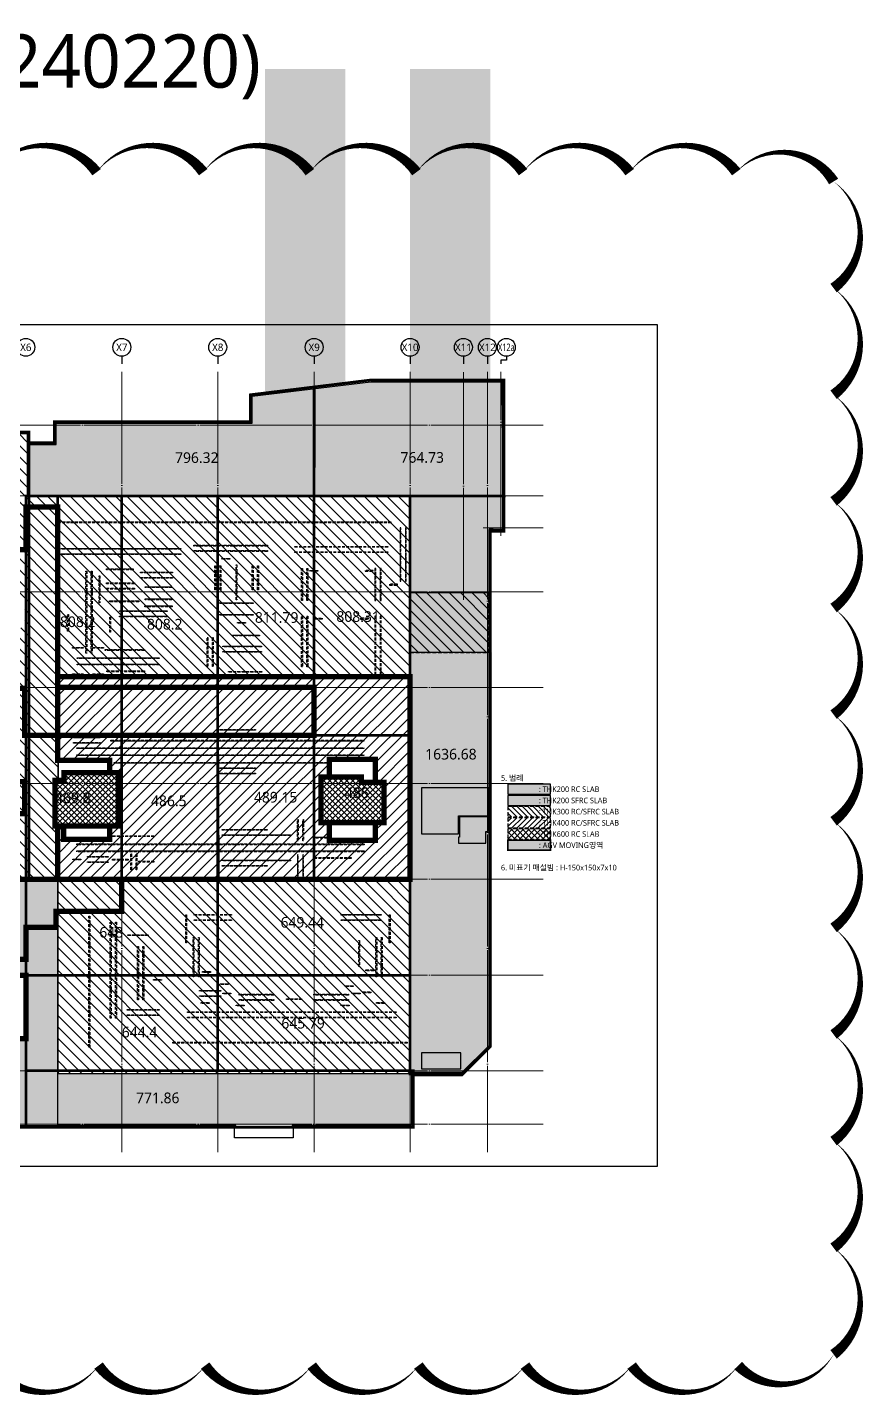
# Model space of a CAD drawing. Header units: millimetres. Extents: x -17369 to 294000, y -718917 to 220315.
# Drawn here: x 135642 to 292882, y -718917 to -461914 of the extents above; entities that cross this region are included whole.
import ezdxf
from ezdxf.enums import TextEntityAlignment as Align

# ---------------------------------------------------------------- set-up
doc = ezdxf.new("R2010")
doc.units = ezdxf.units.MM
doc.header["$LTSCALE"] = 350
for name, pattern in [('CEN', [62, 60, -1, 0, -1]), ('H1', [1, 0.5, -0.5]), ('H12', [3, 2, -1]), ('X-200-S-COL$0$CEN', [62, 60, -1, 0, -1]), ('X-200-S-COL$0$HID', [2.3, 1.5, -0.8])]:
    doc.linetypes.add(name, pattern=pattern)
for name, color, linetype in [('0-THK200 RC SLAB영역', 51, 'H12'), ('0-THK200 SFRC SLAB영역', 211, 'H12'), ('0-THK300 RC SFRC SLAB영역', 2, 'H12'), ('0-THK400 RC SLAB영역', 4, 'H12'), ('0-THK600 RC SLAB영역', 7, 'H12'), ('0-하중영역-AGV', 1, 'H1'), ('0..구간별 면적', 224, 'H12'), ('0_RC-SLAB', 7, 'Continuous'), ('0_SFRC-SLAB', 3, 'Continuous'), ('@@끊어치기', 255, 'H12'), ('Bubble', 3, 'Continuous'), ('X-200-S-COL$0$Cen', 1, 'X-200-S-COL$0$CEN'), ('X-200-S-COL$0$H-매설빔(150x150)', 2, 'Continuous'), ('X-200-S-COL$0$H-매설빔(200x200)', 250, 'Continuous')]:
    doc.layers.add(name, color=color, linetype=linetype)
doc.styles.add('맑은고딕', font='malgun.ttf')
pattern_1 = [(45, (-6e-10, -707246.25), (-538.8154, 538.8154), []), (135, (-6e-10, -707246.25), (-538.8154, -538.8154), [])]
pattern_2 = [(135, (-5e-10, -323453.8), (-1060.66, -1060.66), [])]

# ---------------------------------------------------------------- blocks, each defined once
blk = doc.blocks.new('X-200-S-COL$0$ZONE#5_BEAM')
at = {"layer": 'X-200-S-COL$0$H-매설빔(150x150)', "color": 0, "linetype": 'ByBlock', "lineweight": -2}
for p, q in [((-2090, -17040), (-2090, 960)), ((-1090, -17040), (-1090, 960)), ((12090, -2935), (12090, 2355)), ((20595, 2355), (13595, 2355)), ((20595, 1355), (13595, 1355)), ((48630, 2355), (41130, 2355)), ((48630, 1355), (41130, 1355)), ((50245, 2355), (50245, -2935)), ((1120, -1480), (4975, -1480)), ((13445, -9270), (13445, -1905)), ((14445, -9270), (14445, -1905)), ((17940, -7375), (17940, -2485)), ((44530, -7375), (44530, -2485)), ((47740, -1910), (47740, -9275)), ((48740, -1910), (48740, -9275)), ((3040, -3580), (3040, -13580)), ((4040, -3580), (4040, -13580)), ((5955, -9845), (7455, -9845)), ((16635, -8380), (15135, -8380)), ((47224, -8080), (45724, -8080)), ((18580, -11910), (14580, -11910)), ((19945, -10660), (18445, -10660)), ((20485, -12410), (18985, -12410)), ((28500, -12640), (22000, -12640)), ((42515, -12640), (36015, -12640)), ((43420, -11025), (41920, -11025)), ((44745, -12410), (43245, -12410)), ((46695, -12205), (45195, -12205)), ((18580, -12910), (14580, -12910)), ((16410, -14200), (14910, -14200)), ((22965, -14675), (21465, -14675)), ((28500, -13640), (22000, -13640)), ((33725, -13465), (30875, -13465)), ((42515, -13640), (36015, -13640)), ((42665, -14675), (41165, -14675)), ((49275, -14200), (47775, -14200)), ((1010, -15500), (7010, -15500)), ((1010, -16500), (7010, -16500)), ((51475, -15915), (12300, -15915)), ((51475, -16915), (12300, -16915))]:
    blk.add_line(p, q, dxfattribs=at)
for points in [[(-2165, 960), (-2015, 960), (-2015, -17040), (-2165, -17040)], [(-1165, 960), (-1015, 960), (-1015, -17040), (-1165, -17040)], [(12015, 2355), (12165, 2355), (12165, -2935), (12015, -2935)], [(13595, 2280), (13595, 2430), (20595, 2430), (20595, 2280)], [(13595, 1280), (13595, 1430), (20595, 1430), (20595, 1280)], [(41130, 2280), (41130, 2430), (48630, 2430), (48630, 2280)], [(41130, 1280), (41130, 1430), (48630, 1430), (48630, 1280)], [(50320, -2935), (50170, -2935), (50170, 2355), (50320, 2355)], [(4975, -1405), (4975, -1555), (1120, -1555), (1120, -1405)], [(13370, -1905), (13520, -1905), (13520, -9270), (13370, -9270)], [(14370, -1905), (14520, -1905), (14520, -9270), (14370, -9270)], [(17865, -2485), (18015, -2485), (18015, -7375), (17865, -7375)], [(44455, -2485), (44605, -2485), (44605, -7375), (44455, -7375)], [(47815, -9275), (47665, -9275), (47665, -1910), (47815, -1910)], [(48815, -9275), (48665, -9275), (48665, -1910), (48815, -1910)], [(3115, -13580), (2965, -13580), (2965, -3580), (3115, -3580)], [(4115, -13580), (3965, -13580), (3965, -3580), (4115, -3580)], [(7455, -9770), (7455, -9920), (5955, -9920), (5955, -9770)], [(15135, -8455), (15135, -8305), (16635, -8305), (16635, -8455)], [(45790, -8155), (45790, -8005), (47290, -8005), (47290, -8155)], [(14580, -11985), (14580, -11835), (18580, -11835), (18580, -11985)], [(14580, -12985), (14580, -12835), (18580, -12835), (18580, -12985)], [(18445, -10735), (18445, -10585), (19945, -10585), (19945, -10735)], [(18985, -12485), (18985, -12335), (20485, -12335), (20485, -12485)], [(22000, -12715), (22000, -12565), (28500, -12565), (28500, -12715)], [(36015, -12715), (36015, -12565), (42515, -12565), (42515, -12715)], [(41920, -11100), (41920, -10950), (43420, -10950), (43420, -11100)], [(43245, -12485), (43245, -12335), (44745, -12335), (44745, -12485)], [(45195, -12280), (45195, -12130), (46695, -12130), (46695, -12280)], [(14910, -14275), (14910, -14125), (16410, -14125), (16410, -14275)], [(21465, -14750), (21465, -14600), (22965, -14600), (22965, -14750)], [(22000, -13715), (22000, -13565), (28500, -13565), (28500, -13715)], [(30875, -13540), (30875, -13390), (33725, -13390), (33725, -13540)], [(36015, -13715), (36015, -13565), (42515, -13565), (42515, -13715)], [(41165, -14750), (41165, -14600), (42665, -14600), (42665, -14750)], [(47775, -14275), (47775, -14125), (49275, -14125), (49275, -14275)], [(7010, -15425), (7010, -15575), (1010, -15575), (1010, -15425)], [(7010, -16425), (7010, -16575), (1010, -16575), (1010, -16425)], [(12300, -15990), (12300, -15840), (51475, -15840), (51475, -15990)], [(12300, -16990), (12300, -16840), (51475, -16840), (51475, -16990)]]:
    blk.add_lwpolyline(points, close=True, dxfattribs=at)
at = {"layer": 'X-200-S-COL$0$H-매설빔(200x200)', "color": 0, "linetype": 'ByBlock', "lineweight": -2}
for p, q in [((-6065, -22455), (-6065, 2095)), ((53550, -21650), (9600, -21650))]:
    blk.add_line(p, q, dxfattribs=at)
for points in [[(-6165, 2095), (-5965, 2095), (-5965, -22455), (-6165, -22455)], [(9600, -21750), (9600, -21550), (53550, -21550), (53550, -21750)]]:
    blk.add_lwpolyline(points, close=True, dxfattribs=at)
blk = doc.blocks.new('X-200-S-COL$0$ZONE#3 BEAM')
at = {"layer": 'X-200-S-COL$0$H-매설빔(150x150)', "color": 0, "linetype": 'ByBlock', "lineweight": -2}
for p, q in [((-45110, 8600), (-40145, 8600)), ((-38120, 8000), (9355, 8000)), ((-17670, 10055), (-11020, 10055)), ((-17670, 9055), (-11020, 9055)), ((-45110, 7600), (-40145, 7600)), ((-44545, 6595), (9355, 6595)), ((-44545, 5295), (9355, 5295)), ((-37520, 3835), (2770, 3835)), ((-17670, 2835), (-11020, 2835)), ((-17670, 1835), (-11020, 1835)), ((-3055, -6800), (-3055, -10800)), ((-2055, -6800), (-2055, -10800)), ((-37805, -9890), (-30075, -9890)), ((-8825, -8715), (-17245, -8715)), ((-4415, -9715), (-17245, -9715)), ((2445, -10180), (40, -10180)), ((9380, -11450), (-44520, -11450)), ((9380, -12750), (-44520, -12750)), ((-43790, -14300), (-45290, -14300)), ((-38635, -13800), (-42535, -13800)), ((-38635, -14800), (-42535, -14800)), ((-34900, -14310), (-37805, -14310)), ((-34315, -13235), (-34315, -16235)), ((-33315, -13235), (-33315, -16235)), ((-30075, -14700), (-32965, -14700)), ((-4415, -14485), (-17245, -14485)), ((-3055, -17400), (-3055, -13400)), ((-2055, -17400), (-2055, -13400)), ((6950, -14015), (40, -14015)), ((-8825, -15485), (-17245, -15485))]:
    blk.add_line(p, q, dxfattribs=at)
for points in [[(-40145, 8675), (-40145, 8525), (-45110, 8525), (-45110, 8675)], [(9355, 8075), (9355, 7925), (-38120, 7925), (-38120, 8075)], [(-11020, 10130), (-11020, 9980), (-17670, 9980), (-17670, 10130)], [(-11020, 9130), (-11020, 8980), (-17670, 8980), (-17670, 9130)], [(-40145, 7675), (-40145, 7525), (-45110, 7525), (-45110, 7675)], [(9355, 6670), (9355, 6520), (-44545, 6520), (-44545, 6670)], [(9355, 5370), (9355, 5220), (-44545, 5220), (-44545, 5370)], [(2770, 3910), (2770, 3760), (-37520, 3760), (-37520, 3910)], [(-11020, 2910), (-11020, 2760), (-17670, 2760), (-17670, 2910)], [(-11020, 1910), (-11020, 1760), (-17670, 1760), (-17670, 1910)], [(-2980, -10800), (-3130, -10800), (-3130, -6800), (-2980, -6800)], [(-1980, -10800), (-2130, -10800), (-2130, -6800), (-1980, -6800)], [(-30075, -9815), (-30075, -9965), (-37805, -9965), (-37805, -9815)], [(-17245, -8790), (-17245, -8640), (-8825, -8640), (-8825, -8790)], [(-17245, -9790), (-17245, -9640), (-4415, -9640), (-4415, -9790)], [(40, -10255), (40, -10105), (2445, -10105), (2445, -10255)], [(-44520, -11525), (-44520, -11375), (9380, -11375), (9380, -11525)], [(-44520, -12825), (-44520, -12675), (9380, -12675), (9380, -12825)], [(-45290, -14375), (-45290, -14225), (-43790, -14225), (-43790, -14375)], [(-42535, -13875), (-42535, -13725), (-38635, -13725), (-38635, -13875)], [(-42535, -14875), (-42535, -14725), (-38635, -14725), (-38635, -14875)], [(-37805, -14385), (-37805, -14235), (-34900, -14235), (-34900, -14385)], [(-34240, -16235), (-34390, -16235), (-34390, -13235), (-34240, -13235)], [(-33240, -16235), (-33390, -16235), (-33390, -13235), (-33240, -13235)], [(-32965, -14775), (-32965, -14625), (-30075, -14625), (-30075, -14775)], [(-17245, -14560), (-17245, -14410), (-4415, -14410), (-4415, -14560)], [(-17245, -15560), (-17245, -15410), (-8825, -15410), (-8825, -15560)], [(-2980, -13400), (-3130, -13400), (-3130, -17400), (-2980, -17400)], [(-1980, -13400), (-2130, -13400), (-2130, -17400), (-1980, -17400)], [(40, -14090), (40, -13940), (6950, -13940), (6950, -14090)]]:
    blk.add_lwpolyline(points, close=True, dxfattribs=at)
blk = doc.blocks.new('X-200-S-COL$0$ZONE#2 BEAM')
at = {"layer": 'X-200-S-COL$0$H-매설빔(150x150)', "color": 0, "linetype": 'ByBlock', "lineweight": -2}
for p, q in [((-1780.005995, -15989.989618), (-1780, -5989.991342)), ((-780.005995, -15989.989618), (-780, -5989.991342)), ((-42975, -9900), (-65475, -9900)), ((-26755, -9325), (-40580, -9325)), ((-4190, -9530), (-21625, -9530)), ((-42975, -10900), (-65475, -10900)), ((-26755, -10325), (-40580, -10325)), ((-33795, -11795), (-35295, -11795)), ((-4190, -10530), (-21625, -10530)), ((-60740, -14095), (-60740, -29510)), ((-59740, -14095), (-59740, -29510)), ((-58280, -14950), (-58280, -20055)), ((-51940, -13770), (-56950, -13770)), ((-44550, -14340), (-50550, -14340)), ((-44550, -15340), (-50550, -15340)), ((-36555, -17590), (-36555, -13090)), ((-35555, -17590), (-35555, -13090)), ((-32570, -19495), (-32570, -12910)), ((-29535, -17590), (-29535, -13090)), ((-28535, -17590), (-28535, -13090)), ((-20285, -19595), (-20285, -13595)), ((-19285, -19595), (-19285, -13595)), ((-17300, -14050), (-18800, -14050)), ((-8410, -14050), (-6910, -14050)), ((-6525, -19595), (-6525, -13595)), ((-5525, -19595), (-5525, -13595)), ((-51720, -16390), (-56970, -16390)), ((-51720, -17390), (-56970, -17390)), ((-44665, -17110), (-49665, -17110)), ((-3845, -16630), (-2345, -16630)), ((-50885, -19760), (-56390, -19760)), ((-44665, -19380), (-49665, -19380)), ((-29440, -20100), (-36030, -20100)), ((-64160, -22225), (-64160, -25350)), ((-56270, -22725), (-56270, -25550)), ((-45570, -21590), (-54515, -21590)), ((-45570, -22590), (-54515, -22590)), ((-44625, -20690), (-49745, -20690)), ((-29440, -22305), (-36030, -22305)), ((-20285, -32020), (-20285, -22520)), ((-19285, -32020), (-19285, -22520)), ((-16515, -23020), (-18015, -23020)), ((-9320, -23020), (-7820, -23020)), ((-6525, -33520), (-6525, -22520)), ((-5525, -33520), (-5525, -22520)), ((-30895, -23795), (-32395, -23795)), ((-38010, -26575), (-38010, -32010)), ((-37010, -26575), (-37010, -32010)), ((-27890, -28230), (-35105, -28230)), ((-28260, -26175), (-33285, -26175)), ((-61305, -28500), (-63305, -28500)), ((-47040, -30410), (-62440, -30410)), ((-57525, -28500), (-59525, -28500)), ((-49830, -28900), (-57205, -28900)), ((-27890, -29230), (-35105, -29230)), ((-47040, -31610), (-62440, -31610)), ((-49830, -32880), (-56890, -32880)), ((-27780, -32980), (-34035, -32980)), ((-61305, -33460), (-63305, -33460)), ((-57525, -33460), (-59525, -33460))]:
    blk.add_line(p, q, dxfattribs=at)
for points in [[(-1705, -5989.991342), (-1855, -5989.991342), (-1855.005995, -15989.989618), (-1705.005995, -15989.989618)], [(-705, -5989.991342), (-855, -5989.991342), (-855.005995, -15989.989618), (-705.005995, -15989.989618)], [(-65475, -9975), (-65475, -9825), (-42975, -9825), (-42975, -9975)], [(-40580, -9400), (-40580, -9250), (-26755, -9250), (-26755, -9400)], [(-40580, -10400), (-40580, -10250), (-26755, -10250), (-26755, -10400)], [(-21625, -9605), (-21625, -9455), (-4190, -9455), (-4190, -9605)], [(-65475, -10975), (-65475, -10825), (-42975, -10825), (-42975, -10975)], [(-35295, -11870), (-35295, -11720), (-33795, -11719.703279), (-33795, -11869.703279)], [(-21625, -10605), (-21625, -10455), (-4190, -10455), (-4190, -10605)], [(-60665, -29510), (-60815, -29510), (-60815, -14095), (-60665, -14095)], [(-59665, -29510), (-59815, -29510), (-59815, -14095), (-59665, -14095)], [(-58205, -20055), (-58355, -20055), (-58355, -14950), (-58205, -14950)], [(-56950, -13845), (-56950, -13695), (-51940, -13695), (-51940, -13845)], [(-50550, -14415), (-50550, -14265), (-44550, -14265), (-44550, -14415)], [(-50550, -15415), (-50550, -15265), (-44550, -15265), (-44550, -15415)], [(-36630, -13090), (-36480, -13090), (-36480, -17590), (-36630, -17590)], [(-35630, -13090), (-35480, -13090), (-35480, -17590), (-35630, -17590)], [(-32645, -12910), (-32495, -12910), (-32495, -19495), (-32645, -19495)], [(-29610, -13090), (-29460, -13090), (-29460, -17590), (-29610, -17590)], [(-28610, -13090), (-28460, -13090), (-28460, -17590), (-28610, -17590)], [(-20360, -13595), (-20210, -13595), (-20210, -19595), (-20360, -19595)], [(-19360, -13595), (-19210, -13595), (-19210, -19595), (-19360, -19595)], [(-18800, -14125), (-18800, -13975), (-17300, -13975), (-17300, -14125)], [(-6910, -14125), (-6910, -13975), (-8410, -13975), (-8410, -14125)], [(-6450, -13595), (-6600, -13595), (-6600, -19595), (-6450, -19595)], [(-5450, -13595), (-5600, -13595), (-5600, -19595), (-5450, -19595)], [(-56970, -16465), (-56970, -16315), (-51720, -16315), (-51720, -16465)], [(-56970, -17465), (-56970, -17315), (-51720, -17315), (-51720, -17465)], [(-49665, -17185), (-49665, -17035), (-44665, -17035), (-44665, -17185)], [(-2345, -16705), (-2345, -16555), (-3845, -16555), (-3845, -16705)], [(-56390, -19835), (-56390, -19685), (-50885, -19685), (-50885, -19835)], [(-49665, -19455), (-49665, -19305), (-44665, -19305), (-44665, -19455)], [(-36030, -20175), (-36030, -20025), (-29440, -20025), (-29440, -20175)], [(-64085, -25350), (-64235, -25350), (-64235, -22225), (-64085, -22225)], [(-56195, -25550), (-56345, -25550), (-56345, -22725), (-56195, -22725)], [(-54515, -21665), (-54515, -21515), (-45570, -21515), (-45570, -21665)], [(-54515, -22665), (-54515, -22515), (-45570, -22515), (-45570, -22665)], [(-49745, -20765), (-49745, -20615), (-44625, -20615), (-44625, -20765)], [(-36030, -22380), (-36030, -22230), (-29440, -22230), (-29440, -22380)], [(-20360, -22520), (-20210, -22520), (-20210, -32020), (-20360, -32020)], [(-19360, -22520), (-19210, -22520), (-19210, -32020), (-19360, -32020)], [(-18015, -23095), (-18015, -22945), (-16515, -22945), (-16515, -23095)], [(-7820, -23095), (-7820, -22945), (-9320, -22945), (-9320, -23095)], [(-6450, -22520), (-6600, -22520), (-6600, -33520), (-6450, -33520)], [(-5450, -22520), (-5600, -22520), (-5600, -33520), (-5450, -33520)], [(-32395, -23870), (-32395, -23720), (-30895, -23720), (-30895, -23870)], [(-37935, -32010), (-38085, -32010), (-38085, -26575), (-37935, -26575)], [(-36935, -32010), (-37085, -32010), (-37085, -26575), (-36935, -26575)], [(-35105, -28305), (-35105, -28155), (-27890, -28155), (-27890, -28305)], [(-33285, -26250), (-33285, -26100), (-28260, -26100), (-28260, -26250)], [(-63305, -28575), (-63305, -28425), (-61305, -28425), (-61305, -28575)], [(-62440, -30485), (-62440, -30335), (-47040, -30335), (-47040, -30485)], [(-59525, -28575), (-59525, -28425), (-57525, -28425), (-57525, -28575)], [(-57205, -28975), (-57205, -28825), (-49830, -28825), (-49830, -28975)], [(-35105, -29305), (-35105, -29155), (-27890, -29155), (-27890, -29305)], [(-63305, -33535), (-63305, -33385), (-61305, -33385), (-61305, -33535)], [(-62440, -31685), (-62440, -31535), (-47040, -31535), (-47040, -31685)], [(-59525, -33535), (-59525, -33385), (-57525, -33385), (-57525, -33535)], [(-56890, -32955), (-56890, -32805), (-49830, -32805), (-49830, -32955)], [(-34035, -33055), (-34035, -32905), (-27780, -32905), (-27780, -33055)]]:
    blk.add_lwpolyline(points, close=True, dxfattribs=at)
at = {"layer": 'X-200-S-COL$0$H-매설빔(200x200)', "color": 0, "linetype": 'ByBlock', "lineweight": -2}
blk.add_line((-3580, -4935), (-65980, -4935), dxfattribs=at)
blk.add_lwpolyline([(-65980, -5035), (-65980, -4835), (-3580, -4835), (-3580, -5035)], close=True, dxfattribs=at)

msp = doc.modelspace()

# ---------------------------------------------------------------- hatches: boundary and pattern name
at = {"layer": '0-THK200 RC SLAB영역'}
h = msp.add_hatch(color=256, dxfattribs=at)
h.dxf.hatch_style = 1
h.paths.add_polyline_path([(135950, -539803.6), (140700, -539803.6), (140700, -535853.6), (177450, -535853.6), (177480, -530815.1), (200023.9, -528053.6), (225080, -528053.6), (225080, -556403.6), (222500, -556403.6), (222500, -579153.6), (222230, -579153.6), (222230, -567903.6), (207430, -567903.6), (207430, -549803.6), (135950, -549803.6)])
h = msp.add_hatch(color=256, dxfattribs=at)
h.dxf.hatch_style = 1
edge = h.paths.add_edge_path()
edge.add_line((207430, -634664.9), (217244.1, -634665.8))
edge.add_line((217244.1, -634665.8), (222500, -629519.5))
edge.add_line((222500, -629519.5), (222500, -555615.8))
edge.add_line((222500, -555615.8), (207430, -555615.8))
edge.add_line((207430, -555615.8), (207430, -560165.8))
edge.add_line((207430, -560165.8), (207430, -598165.8))
edge.add_line((207430, -598165.8), (207426.7, -634664.9))
h = msp.add_hatch(color=256, dxfattribs=at)
h.dxf.hatch_style = 1
edge = h.paths.add_edge_path()
edge.add_line((207430, -658103.6), (207430, -621703.6))
edge.add_line((207430, -621703.6), (207430, -583703.6))
edge.add_line((207430, -583703.6), (207430, -579153.6))
edge.add_line((207430, -579153.6), (222500, -579153.6))
edge.add_line((222500, -579153.6), (222500, -653057.3))
edge.add_line((222500, -653057.3), (217244.1, -658203.6))
edge.add_line((217244.1, -658203.6), (208030, -658203.6))
h.paths.add_polyline_path([(135950, -668223.6), (135950, -621703.6), (141348.5, -621703.6), (141347.7, -658103.6), (208030, -658203.6), (208030, -668223.6)])
h = msp.add_hatch(color=256, dxfattribs=at)
h.dxf.hatch_style = 1
h.paths.add_polyline_path([(207705, -579153.6), (222775, -579153.6), (222775, -653057.3), (217519.1, -658203.6), (207705, -658202.7)])
h = msp.add_hatch(color=256, dxfattribs=at)
h.dxf.hatch_style = 1
h.paths.add_polyline_path([(225777.8, -605757.2), (233777.8, -605757.2), (233777.8, -603857.2), (225777.8, -603857.2)])
at = {"layer": '0-THK200 SFRC SLAB영역'}
h = msp.add_hatch(color=256, dxfattribs=at)
h.dxf.hatch_style = 1
h.paths.add_polyline_path([(49850, -549203.6), (59631.6, -549203.6), (59631.6, -568103.6), (65650, -568103.6), (65650, -611503.6), (75300, -611503.6), (75300, -614403.6), (66850, -614403.6), (66850, -621703.6), (135950, -621703.6), (135950, -668223.6), (58850, -668223.6), (58850, -658203.6), (45550, -658203.6), (45550, -609303.6), (39380, -609303.6), (39380, -567203.6), (49850, -567203.6)])
h.paths.add_polyline_path([(77350, -639703.6), (135350, -639703.6), (135350, -651603.6), (77350, -651603.6)], flags=16)
h.paths.add_polyline_path([(77350, -639703.6), (77350, -651603.6), (135350, -651603.6), (135350, -639703.6)], flags=0)
h.paths.add_polyline_path([(59170, -657328.6), (77625, -657328.6), (77625, -657803.6), (85500, -657803.6), (85500, -667883.6), (59170, -667883.6)], flags=16)
h.paths.add_polyline_path([(45870, -647753.6), (62650, -647753.6), (62650, -637303.6), (45870, -637303.6)], flags=16)
h = msp.add_hatch(color=256, dxfattribs=at)
h.dxf.hatch_style = 1
h.paths.add_polyline_path([(225777.8, -607857.2), (225777.8, -605957.2), (233777.8, -605957.2), (233777.8, -607857.2)])
at = {"layer": '0-THK300 RC SFRC SLAB영역'}
h = msp.add_hatch(color=256, dxfattribs=at)
edge = h.paths.add_edge_path()
edge.add_line((180202.7, -548772.4), (180206, -512273.3))
edge.add_line((180206, -512273.3), (180206, -474273.3))
edge.add_line((180206, -474273.3), (180206, -469723.3))
edge.add_line((180206, -469723.3), (195276, -469723.3))
edge.add_line((195276, -469723.3), (195276, -543626.9))
edge.add_line((195276, -543626.9), (190020.2, -548773.3))
edge.add_line((190020.2, -548773.3), (180206, -548772.4))
h = msp.add_hatch(color=256, dxfattribs=at)
edge = h.paths.add_edge_path()
edge.add_line((207426.7, -548772.4), (207430, -512273.3))
edge.add_line((207430, -512273.3), (207430, -474273.3))
edge.add_line((207430, -474273.3), (207430, -469723.3))
edge.add_line((207430, -469723.3), (222500, -469723.3))
edge.add_line((222500, -469723.3), (222500, -543626.9))
edge.add_line((222500, -543626.9), (217244.1, -548773.3))
edge.add_line((217244.1, -548773.3), (207430, -548772.4))
h = msp.add_hatch(dxfattribs=at)
h.set_pattern_fill('_USER', color=256, scale=1500, angle=135, pattern_type=0)
h.set_pattern_definition(pattern_2)
h.paths.add_polyline_path([(59750, -549523.6), (111150, -549523.6), (111150, -559728.6), (112250, -559728.6), (112250, -559528.6), (117200, -559528.6), (117200, -559728.6), (118300, -559728.6), (118300, -555343.6), (115490, -555343.6), (115490, -553948.6), (118300, -553948.6), (118300, -549523.6), (121120, -549523.6), (121120, -538073.6), (135680, -538073.6), (135680, -549803.6), (207430, -549803.6), (207430, -567903.6), (222230, -567903.6), (222230, -579153.6), (207430, -579153.6), (207430, -583703.6), (141350, -583703.6), (141350, -599393.6), (141435, -599393.6), (141435, -603163.6), (140835, -603163.6), (140835, -611693.6), (141045.3, -611693.6), (141348.7, -611997), (141348.5, -621703.6), (66850, -621703.6), (66850, -614403.6), (75300, -614403.6), (75300, -611503.6), (76900, -611503.6), (76900, -598503.6), (75300, -598503.6), (75300, -595903.6), (76900, -595903.6), (76900, -579903.6), (81680, -579903.6), (81680, -579303.6), (87250, -579303.6), (87250, -574503.6), (135150, -574503.6), (135150, -569603.6), (123704, -569603.6), (123500, -569399.6), (123500, -568603.6), (119400, -568603.6), (119400, -569603.6), (86872, -569603.6), (75350, -569603.6), (75350, -567753.6), (66850, -567753.6), (66850, -568103.6), (65650, -568103.6), (59750, -568103.6)])
h.paths.add_polyline_path([(118650, -595698.6), (118650, -614898.6), (126800, -614898.6), (126800, -614298.6), (132650, -614298.6), (132650, -609998.6), (130950, -609998.6), (130950, -601798.6), (132650, -601798.6), (132650, -596298.6), (126800, -596298.6), (126800, -595698.6)], flags=16)
h.paths.add_polyline_path([(101600, -550708.6), (101600, -559408.6), (107300, -559408.6), (107300, -550708.6)], flags=16)
h = msp.add_hatch(dxfattribs=at)
h.set_pattern_fill('_U', color=256, scale=700, angle=135, pattern_type=0)
h.set_pattern_definition([(135, (-30019.4, -393072.16), (-494.9747, -494.9747), [])])
h.paths.add_polyline_path([(225777.8, -609957.2), (225777.8, -608057.2), (233777.8, -608057.2), (233777.8, -609957.2)])
h = msp.add_hatch(dxfattribs=at)
h.set_pattern_fill('_USER', color=256, scale=1500, angle=135, pattern_type=0)
h.set_pattern_definition(pattern_2)
h.paths.add_polyline_path([(141347.7, -658103.6), (207430, -658103.6), (207430, -621703.6), (141348.5, -621703.6)])
at = {"layer": '0-THK400 RC SLAB영역', "linetype": 'Continuous'}
h = msp.add_hatch(dxfattribs=at)
h.set_pattern_fill('_USER', color=4, scale=1500, angle=45, pattern_type=0)
h.set_pattern_definition([(45, (-5e-10, -323453.8), (-1060.66, 1060.66), [])])
h.paths.add_polyline_path([(141350, -583703.6), (141350, -599393.6), (151090, -599393.6), (151090, -601693.6), (152690, -601693.6), (152690, -611693.6), (151090, -611693.6), (151090, -614193.6), (142435, -614193.6), (142435, -611693.6), (141348.7, -611693.6), (141348.5, -621703.6), (207430, -621703.6), (207430, -583703.6)])
h.paths.add_polyline_path([(192310, -614398.6), (200910, -614398.6), (200910, -611108.6), (202510, -611108.6), (202510, -603518.6), (200910, -603518.6), (200910, -599198.6), (192310, -599198.6), (192310, -602508.6), (190710, -602508.6), (190710, -611108.6), (192310, -611108.6)], flags=16)
h = msp.add_hatch(dxfattribs=at)
h.set_pattern_fill('_USER', color=4, scale=700, angle=45, pattern_type=0)
h.set_pattern_definition([(45, (-30019.4, -707246.25), (-494.9747, 494.9747), [])])
h.paths.add_polyline_path([(225777.8, -612057.2), (233777.8, -612057.2), (233777.8, -610157.2), (225777.8, -610157.2)])
at = {"layer": '0-THK600 RC SLAB영역'}
h = msp.add_hatch(dxfattribs=at)
h.set_pattern_fill('CTYSQ6ST', scale=5, angle=45)
h.set_pattern_definition(pattern_1)
h.paths.add_polyline_path([(142535, -603163.6), (142535, -601693.6), (152690, -601693.6), (152690, -611693.6), (140835, -611693.6), (140835, -603163.6)])
h = msp.add_hatch(dxfattribs=at)
h.set_pattern_fill('CTYSQ6ST', scale=5, angle=45)
h.set_pattern_definition(pattern_1)
h.paths.add_polyline_path([(190710, -602508.6), (190710, -611108.6), (202510, -611108.6), (202510, -603518.6), (198310, -603518.6), (198310, -602508.6)])
h = msp.add_hatch(dxfattribs=at)
h.set_pattern_fill('CTYSQ6ST', scale=5, angle=45)
h.set_pattern_definition([(45, (-30019.4, -707246.25), (-538.8154, 538.8154), []), (135, (-30019.4, -707246.25), (-538.8154, -538.8154), [])])
h.paths.add_polyline_path([(225777.8, -614157.2), (225777.8, -612257.2), (233777.8, -612257.2), (233777.8, -614157.2)])
at = {"layer": '0-하중영역-AGV', "linetype": 'Continuous'}
h = msp.add_hatch(color=252, dxfattribs=at)
h.dxf.hatch_style = 1
h.paths.add_polyline_path([(225777.8, -616257.2), (225777.8, -614357.2), (233777.8, -614357.2), (233777.8, -616257.2)])

# ---------------------------------------------------------------- linework, layer by layer
msp.add_lwpolyline([(23653, -517647.9), (253797.2, -517647.9), (253797.2, -675571), (23653, -675571)], close=True)
msp.add_lwpolyline([(253797.2, -517647.9), (253797.2, -675571)])
at = {"const_width": 500}
msp.add_lwpolyline([(49850, -549203.6), (120850, -549203.6), (120850, -537803.6), (135950, -537803.6), (135950, -539803.6), (140700, -539803.6), (140700, -535853.6), (177480, -535853.6), (177480, -530815.1), (200023.9, -528053.6), (225080, -528053.6), (225080, -556403.6), (222500, -556403.6), (222500, -653047.2), (217124.3, -658422.9), (208030, -658422.9), (208030, -668223.6), (58850, -668223.6), (58850, -658103.6), (45550, -658203.6), (45550, -609303.6), (39380, -609303.6), (39380, -567203.6), (49850, -567203.6)], close=True, dxfattribs=at)
at = {"layer": '0-THK200 SFRC SLAB영역'}
msp.add_lwpolyline([(135950, -539803.6), (140700, -539803.6), (140700, -535853.6), (177450, -535853.6), (177480, -530815.1), (200023.9, -528053.6), (225080, -528053.6), (225080, -556403.6), (222500, -556403.6), (222500, -579153.6), (222230, -579153.6), (222230, -567903.6), (207430, -567903.6), (207430, -549803.6), (135950, -549803.6)], close=True, dxfattribs=at)
at = {"layer": '0-THK200 SFRC SLAB영역', "const_width": 500}
msp.add_lwpolyline([(135950, -537803.6), (135950, -621703.6)], dxfattribs=at)
at = {"layer": '0-THK200 SFRC SLAB영역'}
for points in [[(135680, -549803.6), (135950, -539803.6), (135950, -549803.6)], [(207426.7, -658202.7), (207430, -621703.6), (207430, -583703.6), (207430, -579153.6), (222500, -579153.6), (222500, -653057.3), (217244.1, -658203.6), (207430, -658202.7)]]:
    msp.add_lwpolyline(points, dxfattribs=at)
at = {"layer": '0-THK300 RC SFRC SLAB영역'}
msp.add_lwpolyline([(121120, -538073.6), (135680, -538073.6), (135680, -549803.6), (207430, -549803.6), (207430, -567903.6), (222230, -567903.6), (222230, -579153.6), (207430, -579153.6), (207430, -583703.6), (141350, -583703.6), (141350, -599393.6), (141435, -599393.6), (141435, -603163.6), (140835, -603163.6), (140835, -611693.6), (141045.3, -611693.6), (141348.7, -611997), (141348.5, -621703.6), (66850, -621703.6)], dxfattribs=at)
at = {"layer": '0-THK300 RC SFRC SLAB영역', "linetype": 'ByBlock'}
for points in [[(121120, -538073.6), (135680, -538073.6)], [(135680, -538073.6), (135680, -549803.6)], [(135680, -549803.6), (207430, -549803.6)], [(207430, -549803.6), (207430, -567903.6)], [(207430, -567903.6), (222230, -567903.6)], [(222230, -567903.6), (222230, -579153.6)], [(207430, -579153.6), (207430, -583703.6)], [(222230, -579153.6), (207430, -579153.6)], [(141350, -583703.6), (141350, -599393.6)], [(207430, -583703.6), (141350, -583703.6)], [(141350, -599393.6), (141435, -599393.6)], [(141435, -599393.6), (141435, -603163.6)], [(140835, -603163.6), (140835, -611693.6)], [(141435, -603163.6), (140835, -603163.6)], [(140835, -611693.6), (141348.7, -611693.6)], [(141348.7, -611997), (141045.3, -611693.6)], [(141348.7, -611693.6), (141348.5, -621703.6)], [(141348.5, -621703.6), (66850, -621703.6)]]:
    msp.add_lwpolyline(points, dxfattribs=at)
at = {"layer": '0-THK300 RC SFRC SLAB영역'}
msp.add_lwpolyline([(225777.8, -609957.2), (233777.8, -609957.2), (233777.8, -608057.2), (225777.8, -608057.2)], close=True, dxfattribs=at)
at = {"layer": '0-THK300 RC SFRC SLAB영역', "linetype": 'ByBlock'}
msp.add_lwpolyline([(141347.7, -658103.6), (207430, -658103.6), (207430, -621703.6), (141348.5, -621703.6)], close=True, dxfattribs=at)
at = {"layer": '0-THK400 RC SLAB영역', "linetype": 'ByBlock', "const_width": 1000}
for points in [[(141350, -583703.6), (141350, -599393.6), (151090, -599393.6), (151090, -601693.6), (152690, -601693.6), (152690, -611693.6), (151090, -611693.6), (151090, -614193.6), (142435, -614193.6), (142435, -611693.6), (141348.7, -611693.6), (141348.5, -621703.6), (207430, -621703.6), (207430, -583703.6)], [(192310, -614398.6), (200910, -614398.6), (200910, -611108.6), (202510, -611108.6), (202510, -603518.6), (200910, -603518.6), (200910, -599198.6), (192310, -599198.6), (192310, -602508.6), (190710, -602508.6), (190710, -611108.6), (192310, -611108.6)], [(77350, -639703.6), (135350, -639703.6), (135350, -651603.6), (77350, -651603.6)]]:
    msp.add_lwpolyline(points, close=True, dxfattribs=at)
at = {"layer": '0-THK400 RC SLAB영역'}
msp.add_lwpolyline([(225777.8, -612057.2), (233777.8, -612057.2), (233777.8, -610157.2), (225777.8, -610157.2)], close=True, dxfattribs=at)
at = {"layer": '0-THK600 RC SLAB영역', "color": 7, "linetype": 'ByBlock', "const_width": 1000}
for points in [[(142535, -603163.6), (142535, -601693.6), (152690, -601693.6), (152690, -611693.6), (140835, -611693.6), (140835, -603163.6)], [(190710, -602508.6), (190710, -611108.6), (202510, -611108.6), (202510, -603518.6), (198310, -603518.6), (198310, -602508.6)]]:
    msp.add_lwpolyline(points, close=True, dxfattribs=at)
at = {"layer": '0-THK600 RC SLAB영역', "color": 7}
msp.add_lwpolyline([(225777.8, -614157.2), (233777.8, -614157.2), (233777.8, -612257.2), (225777.8, -612257.2)], close=True, dxfattribs=at)
at = {"layer": '0-하중영역-AGV', "linetype": 'CEN', "const_width": 1000}
for points in [[(59750, -559858.6), (135350, -559858.6), (135350, -551858.6), (141350, -551858.6), (141350, -585703.6), (189430, -585703.6), (189430, -594703.6), (135150, -594703.6), (135150, -585903.6), (65650, -585903.6)], [(65650, -603398.6), (135150, -603398.6), (135150, -609398.6), (65650, -609398.6)], [(129350, -621703.6), (135350, -621703.6), (153350, -621703.6), (153350, -627703.6), (141020, -627703.6), (141020, -630703.6), (135350, -630703.6), (135350, -636703.6), (69050, -636703.6)]]:
    msp.add_lwpolyline(points, dxfattribs=at)
at = {"layer": '0-하중영역-AGV', "linetype": 'CEN', "const_width": 300}
msp.add_lwpolyline([(225777.8, -616257.2), (233777.8, -616257.2), (233777.8, -614357.2), (225777.8, -614357.2)], close=True, dxfattribs=at)
at = {"layer": '0..구간별 면적', "const_width": 500}
for points in [[(140700, -535853.6), (140700, -539803.6), (135950, -539803.6), (135950, -549803.6), (189430, -549803.6), (189459.6, -529347.7), (177480, -530815.1), (177480, -535853.6), (140700, -535853.6)], [(189430, -529351.3), (200023.9, -528053.6), (225080, -528053.6), (225080, -549803.6), (189430, -549803.6), (189459.6, -529347.7)], [(141350, -549803.6), (141350, -594703.6), (153350, -594703.6), (153350, -549777.6), (141350, -549777.6)], [(153350, -549777.6), (153350, -594703.6), (171350, -594648.6), (171356.4, -549806.2), (153350, -549803.6)], [(171356.4, -549803.6), (171350, -594723.6), (189430, -594723.6), (189430, -549777.6), (171350, -549777.6)], [(189430, -549803.6), (189430, -594703.6), (207430, -594703.6), (207430, -549803.6), (189430, -549777.6)], [(153350, -594648.6), (153350, -621703.6), (171463.8, -621703.6), (171350, -594648.6), (153350, -594573.6)], [(171350, -594723.6), (171350, -621703.6), (189390, -621703.6), (189430, -594703.6), (171350, -594648.6)], [(189430, -594648.6), (189390, -621703.6), (207430, -621703.6), (207430, -594703.6), (189429.9, -594723.6)], [(190710, -602508.6), (190710, -611108.6), (202510, -611108.6), (202510, -603518.6), (198310, -603518.6), (198310, -602508.6), (190710, -602508.6)]]:
    msp.add_lwpolyline(points, dxfattribs=at)
at = {"layer": '0_RC-SLAB'}
for p, q in [((177800, -531098.3), (200043.4, -528373.6)), ((200043.4, -528373.6), (224760, -528373.6)), ((224760, -528373.6), (224760, -556083.6)), ((177800, -536173.6), (177800, -531098.3)), ((141020, -540123.6), (141020, -536173.6)), ((141020, -536173.6), (177800, -536173.6)), ((135680, -549803.6), (135680, -540123.6)), ((135680, -540123.6), (141020, -540123.6)), ((141350, -549803.6), (135680, -549803.6)), ((141350, -599393.6), (141350, -549803.6)), ((224760, -556083.6), (222230, -556083.6)), ((222230, -556083.6), (222230, -652943.7)), ((151090, -599393.6), (141350, -599393.6)), ((151090, -601693.6), (151090, -599393.6)), ((152690, -601693.6), (151090, -601693.6)), ((152690, -611693.6), (152690, -601693.6)), ((141347.5, -667883.6), (141348.7, -611693.6)), ((141348.7, -611693.6), (142435, -611693.6)), ((142435, -611693.6), (142435, -614193.6)), ((142435, -614193.6), (151090, -614193.6)), ((151090, -614193.6), (151090, -611693.6)), ((151090, -611693.6), (152690, -611693.6)), ((222230, -652943.7), (217133.9, -657933.6)), ((217133.9, -657933.6), (207710, -657933.6)), ((207710, -657933.6), (207710, -667883.6)), ((174720, -667883.6), (141347.5, -667883.6)), ((174500, -670203.6), (174500, -668103.6)), ((174500, -668103.6), (174720, -668103.6)), ((174720, -668103.6), (174720, -667883.6)), ((207710, -667883.6), (185280, -667883.6)), ((185280, -667883.6), (185280, -668103.6)), ((185280, -668103.6), (185500, -668103.6)), ((185500, -668103.6), (185500, -670203.6)), ((185500, -670203.6), (174500, -670203.6))]:
    msp.add_line(p, q, dxfattribs=at)
at = {"layer": '0_RC-SLAB', "color": 4}
for p, q in [((222230, -604523.6), (209580, -604523.6)), ((209580, -604523.6), (209580, -613153.6)), ((222230, -609803.6), (222230, -604523.6)), ((216530, -613153.6), (216530, -609803.6)), ((216530, -609803.6), (222230, -609803.6)), ((222030, -610003.6), (216730, -610003.6)), ((216730, -610003.6), (216730, -613828.6)), ((222030, -612728.6), (222030, -610003.6)), ((209580, -613153.6), (216530, -613153.6)), ((216730, -613828.6), (216530, -613828.6)), ((216530, -613828.6), (216530, -614928.6)), ((221630, -612728.6), (222030, -612728.6)), ((221630, -614928.6), (221630, -612728.6)), ((216530, -614928.6), (221630, -614928.6)), ((216930, -654253.6), (209580, -654253.6)), ((209580, -654253.6), (209580, -657253.6)), ((216930, -657253.6), (216930, -654253.6)), ((209580, -657253.6), (216930, -657253.6))]:
    msp.add_line(p, q, dxfattribs=at)
at = {"layer": '0_RC-SLAB'}
msp.add_lwpolyline([(225777.8, -605757.2), (233777.8, -605757.2), (233777.8, -603857.2), (225777.8, -603857.2)], close=True, dxfattribs=at)
at = {"layer": '0_SFRC-SLAB'}
for p, q in [((135680, -538073.6), (121120, -538073.6)), ((135680, -549803.6), (135680, -538073.6)), ((141350, -549803.6), (135680, -549803.6)), ((141350, -599393.6), (141350, -549803.6)), ((141435, -599393.6), (141350, -599393.6)), ((141435, -603163.6), (141435, -599393.6)), ((140835, -611693.6), (140835, -603163.6)), ((140835, -603163.6), (141435, -603163.6)), ((141348.7, -611693.6), (140835, -611693.6)), ((141347.5, -667883.6), (141348.7, -611693.6)), ((85500, -667883.6), (141347.5, -667883.6))]:
    msp.add_line(p, q, dxfattribs=at)
msp.add_lwpolyline([(225777.8, -607857.2), (233777.8, -607857.2), (233777.8, -605957.2), (225777.8, -605957.2)], close=True, dxfattribs=at)
at = {"layer": '@@끊어치기'}
for points in [[(128631, -489067.8, 0, 2000, -0.5), (148631, -489067.8, 0, 2000, -0.5), (168631, -489067.8, 0, 2000, -0.5), (188631, -489067.8, 0, 2000, -0.5), (208631, -489067.8, 0, 2000, -0.5), (228631, -489067.8, 0, 2000, -0.5), (248631, -489067.8, 0, 2000, -0.5), (268631, -489067.8, 0, 2000, -0.5), (286882.3, -490816.5, 0, 2000, -0.5), (286882.3, -510816.5, 0, 2000, -0.5), (286882.3, -530816.5, 0, 2000, -0.5), (286882.3, -550816.5, 0, 2000, -0.5), (286882.3, -570816.5, 0, 2000, -0.5), (286882.3, -590816.5, 0, 2000, -0.5), (286882.3, -610816.5, 0, 2000, -0.5), (286882.3, -630816.5, 0, 2000, -0.5), (286882.3, -650816.5, 0, 2000, -0.5), (286882.3, -670816.5, 0, 2000, -0.5), (286882.3, -690816.5, 0, 2000, -0.5), (286882.3, -710816.5, 0, 2000, -0.5), (268982.5, -712916.7, 0, 2000, -0.5), (248982.5, -712916.7, 0, 2000, -0.5), (228982.5, -712916.7, 0, 2000, -0.5), (208982.5, -712916.7, 0, 2000, -0.5), (188982.5, -712916.7, 0, 2000, -0.5), (168982.5, -712916.7, 0, 2000, -0.5), (148982.5, -712916.7, 0, 2000, -0.5), (128982.5, -712916.7, 0, 2000, -0.5)], [(189459.6, -529347.7, 500, 500, 0), (177480, -530815.1, 500, 500, 0), (177450, -535853.6, 500, 500, 0), (140700, -535853.6, 500, 500, 0), (140700, -539803.6, 500, 500, 0), (135950, -539803.5, 500, 500, 0), (135950, -549803.6, 500, 500, 0), (189430, -549803.6, 500, 500, 0), (189430, -529351.3, 0, 0, 0)], [(171350, -594703.6, 500, 500, 0), (153350, -594703.6, 500, 500, 0), (153350, -549803.6, 500, 500, 0), (171350, -549803.6, 500, 500, 0), (171350, -594723.6, 0, 0, 0)], [(171350, -594723.6, 500, 500, 0), (171350, -549803.6, 500, 500, 0), (189430, -549803.6, 500, 500, 0), (189430, -594703.6, 500, 500, 0), (171350, -594703.6, 0, 0, 0)]]:
    msp.add_lwpolyline(points, format="xyseb", dxfattribs=at)
at = {"layer": '@@끊어치기', "const_width": 500}
for points in [[(189459.6, -529347.7), (200023.9, -528053.6), (224760, -528053.6), (225080, -549803.6), (189430, -549803.6)], [(121120, -537803.6), (135950, -537803.6), (135950, -549799.6), (135350, -549799.6), (135350, -559858.6), (59450, -559858.6), (59450, -549203.6), (120850, -549203.6), (120850, -537803.6), (135680, -537803.6)], [(135350, -549803.6), (153350, -549803.6), (153350, -594703.6), (135350, -594703.6)], [(189430, -549803.6), (207430, -549803.6), (207430, -594715.7), (189430, -594703.6)], [(207430, -549803.6), (225080, -549803.6), (225080, -556403.6), (222500, -556083.6), (222500, -653057.3), (217244.1, -658203.6), (207430, -658203.6)], [(135350, -594703.6), (153350, -594703.6), (153350, -621703.6), (135352.1, -621900.3)], [(153350, -594703.6), (153350, -621703.6), (171350, -621703.6), (171350, -594648.6)], [(171350, -594648.6), (189430, -594648.6), (189430, -621703.6), (171350, -621703.6)], [(189430, -594703.6), (207430, -594703.6), (207430, -621703.6), (189430, -621703.6)], [(135350, -621703.6), (135350, -639703.6), (171350, -639703.6), (171350, -621703.6)], [(171350, -621703.6), (207430, -621703.6), (207430, -639703.6), (171350, -639703.6)], [(135350, -639703.6), (135350, -657603.6), (171350, -657603.6), (171350, -639703.6)], [(171350, -639703.6), (207428.3, -639703.6), (207426.7, -657603.6), (171350, -657603.6)], [(135350, -657603.6), (208030, -657603.6), (208030, -668223.6), (135350, -668223.6)]]:
    msp.add_lwpolyline(points, close=True, dxfattribs=at)
at = {"layer": 'Bubble', "color": 7}
for p, q in [((153350, -523600.4), (153350, -525000.4)), ((171350, -523600.4), (171350, -525000.4)), ((189430, -523600.4), (189430, -525000.4)), ((207430, -523600.4), (207430, -525000.4)), ((217430, -523600.4), (217430, -525000.4)), ((221930, -523600.4), (221930, -525000.4)), ((225490, -523600.4), (225490, -524300.4)), ((224430, -524300.4), (224430, -525000.4)), ((225490, -524300.4), (224430, -524300.4))]:
    msp.add_line(p, q, dxfattribs=at)
for centre in [(135350, -521920.4), (153350, -521920.4), (171350, -521920.4), (189430, -521920.4), (207430, -521920.4), (217430, -521920.4), (221930, -521920.4), (225490, -521920.4)]:
    msp.add_circle(centre, 1680, dxfattribs=at)
at = {"layer": 'X-200-S-COL$0$Cen', "lineweight": 0}
for p, q in [((153350, -526503.6), (153350, -672853.6)), ((171350, -526503.6), (171350, -672853.6)), ((189430, -526503.6), (189430, -672853.6)), ((207430, -526503.6), (207430, -672853.6)), ((217430, -569303.6), (217430, -526503.6)), ((221930, -526503.6), (221930, -672853.6)), ((224430, -557303.6), (224430, -526503.6)), ((232400, -536503.6), (36500, -536503.6)), ((232400, -549803.6), (36500, -549803.6)), ((232400, -555803.6), (221130, -555803.6)), ((232400, -567803.6), (36500, -567803.6)), ((232400, -585703.6), (36500, -585703.6)), ((232400, -603703.6), (36500, -603703.6)), ((232400, -621703.6), (36500, -621703.6)), ((232400, -639703.6), (36500, -639703.6)), ((232400, -657603.6), (36500, -657603.6)), ((232400, -667603.6), (36500, -667603.6))]:
    msp.add_line(p, q, dxfattribs=at)

# ---------------------------------------------------------------- block references
at = {"layer": 'X-200-S-COL$0$H-매설빔(150x150)', "color": 2, "linetype": 'X-200-S-COL$0$HID'}
for name, p in [('X-200-S-COL$0$ZONE#2 BEAM', (207430, -549803.6)), ('X-200-S-COL$0$ZONE#3 BEAM', (189430, -603703.6)), ('X-200-S-COL$0$ZONE#5_BEAM', (153350, -630703.6))]:
    msp.add_blockref(name, p, dxfattribs=at)

# ---------------------------------------------------------------- texts
at = {"style": '맑은고딕'}
for s, p in [('5. 범례', (224477.8, -602707.2)), ('                    : THK200 RC SLAB', (224477.8, -604807.2)), ('                    : THK200 SFRC SLAB', (224477.8, -606907.2)), ('                    : THK300 RC/SFRC SLAB', (224477.8, -609007.2)), ('                    : THK400 RC/SFRC SLAB', (224477.8, -611107.2)), ('                    : THK600 RC SLAB', (224477.8, -613207.2)), ('                    : AGV MOVING영역', (224477.8, -615307.2)), ('6. 미표기 매설빔 : H-150x150x7x10', (224477.8, -619507.2))]:
    msp.add_text(s, height=1050, dxfattribs=at).set_placement(p, align=Align.MIDDLE_LEFT)
at = {"layer": '@@끊어치기', "style": '맑은고딕'}
for s, p in [('796.32', (163345.6, -543609.4)), ('764.73', (205637.4, -543573)), ('808.2', (141750.3, -574392.7)), ('808.2', (158070.8, -574851)), ('811.79', (178323.4, -573593.3)), ('808.31', (193609, -573420.2)), ('1636.68', (210271.3, -599230.9)), ('469.8', (140835, -607428.6)), ('486.5', (158835.6, -607983.1)), ('489.15', (178131, -607301.3)), ('486', (195190.5, -606472.8)), ('649.44', (183129.3, -630766.9)), ('648', (149131.3, -632640.2)), ('644.4', (153350, -651365.6)), ('645.79', (183287, -649698)), ('771.86', (156020, -663700.7))]:
    msp.add_text(s, height=2000, dxfattribs=at).set_placement(p)
at = {"layer": '@@끊어치기', "insert": (-18528.4, -463221.4), "char_height": 10000, "width": 484808.742, "attachment_point": 1, "style": '맑은고딕'}
msp.add_mtext('1층 바닥 끊어치기 도면(20240220)', dxfattribs=at)
at = {"layer": 'Bubble', "color": 2, "style": '맑은고딕'}
for s, p in [('X6', (135350, -521920.4)), ('X7', (153350, -521920.4)), ('X8', (171350, -521920.4)), ('X9', (189430, -521920.4)), ('X10', (207430, -521920.4)), ('X11', (217430, -521920.4)), ('X12', (221930, -521920.4))]:
    msp.add_text(s, height=1400, dxfattribs=at).set_placement(p, align=Align.MIDDLE)
at = {"layer": 'Bubble', "color": 2, "style": '맑은고딕', "width": 0.75}
msp.add_text('X12a', height=1400, dxfattribs=at).set_placement((225490, -521920.4), align=Align.MIDDLE)

doc.saveas('drawing.dxf')
